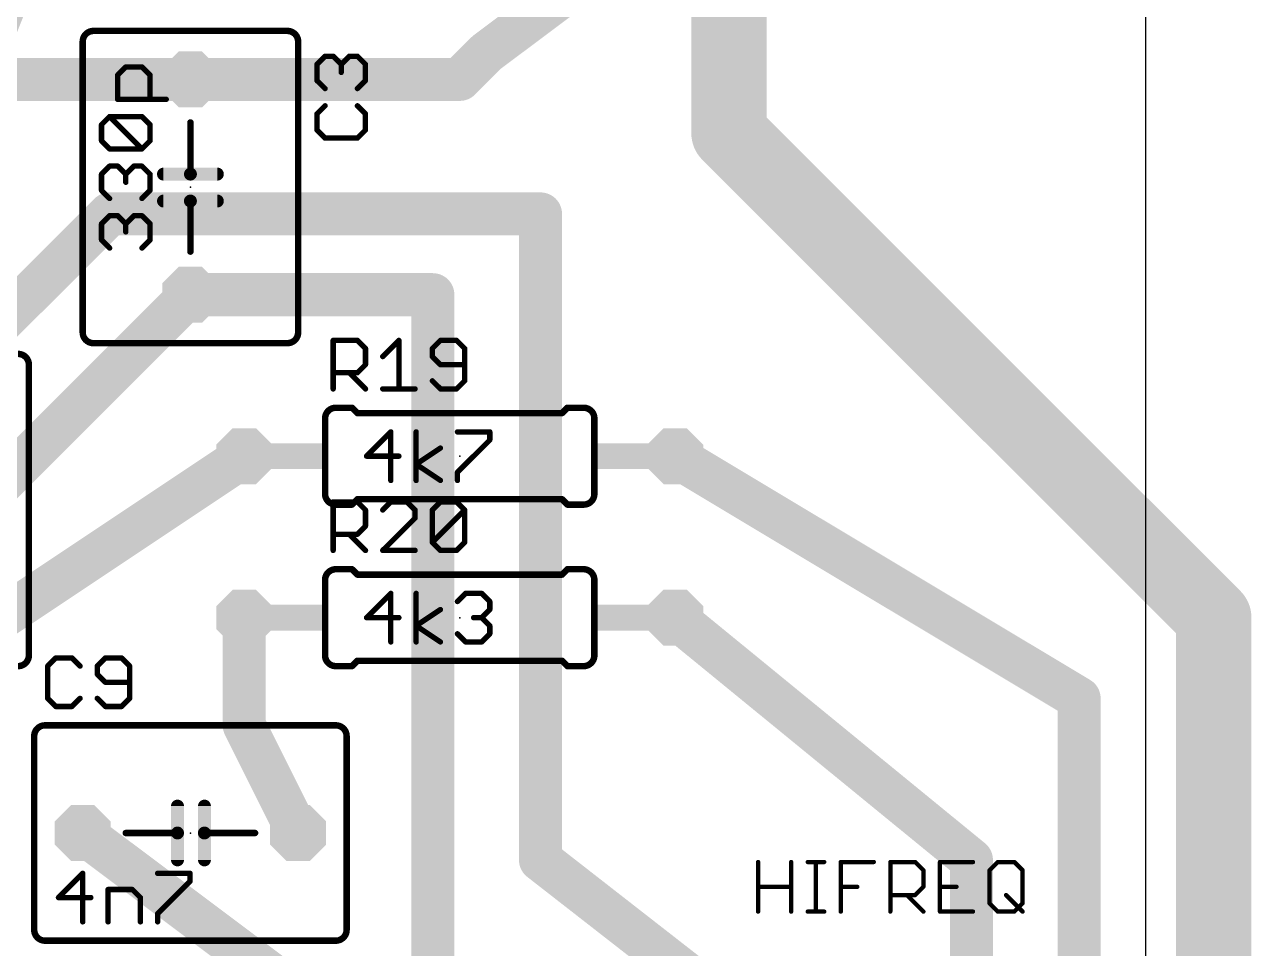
# Model space of a CAD drawing. Extents: x 0 to 4.04, y -0.39 to 3.15.
# Drawn here: x 2.896 to 4.035, y 0.393 to 1.251 of the extents above; entities that cross this region are included whole.
import ezdxf

# ---------------------------------------------------------------- set-up
doc = ezdxf.new("R2010")
doc.units = 0
for name, color, linetype in [('16', 175, 'CONTINUOUS'), ('17', 82, 'CONTINUOUS'), ('20', 7, 'CONTINUOUS'), ('21', 253, 'CONTINUOUS'), ('23', 7, 'CONTINUOUS'), ('25', 253, 'CONTINUOUS'), ('27', 253, 'CONTINUOUS'), ('46', 140, 'CONTINUOUS'), ('51', 253, 'CONTINUOUS')]:
    doc.layers.add(name, color=color, linetype=linetype)

# ---------------------------------------------------------------- blocks, each defined once
blk = doc.blocks.new('OCTAGONP')
at = {"const_width": 0.5}
blk.add_lwpolyline([(-0.25, -0.103553), (-0.25, 0.103553), (-0.103553, 0.25), (0.103553, 0.25), (0.25, 0.103553), (0.25, -0.103553), (0.103553, -0.25), (-0.103553, -0.25), (-0.25, -0.103553), (-0.25, 0.103553)], dxfattribs=at)
blk = doc.blocks.new('RECT')
blk.add_solid([(-0.5, -0.5), (0.5, -0.5), (-0.5, 0.5), (0.5, 0.5)])

msp = doc.modelspace()

# ---------------------------------------------------------------- linework, layer by layer
at = {"layer": '16', "const_width": 0.04}
for points in [[(2.85, 1.2), (2.9, 1.325)], [(3.325, 1.225), (3.425, 1.3)], [(3.3, 1.2), (3.325, 1.225)], [(3.05, 1.2), (2.85, 1.2)], [(3.05, 1.2), (3.3, 1.2)], [(2.975, 1.075), (2.8, 0.9)], [(3.375, 1.075), (2.975, 1.075)], [(3.375, 0.475), (3.375, 1.075)], [(2.875, 0.825), (3.05, 1)], [(3.275, 1), (3.05, 1)], [(3.275, 0.225), (3.275, 1)], [(2.875, 0.7), (3.1, 0.85)], [(3.875, 0.625), (3.5, 0.85)], [(3.1, 0.7), (3.1, 0.6)], [(3.775, 0.475), (3.5, 0.7)], [(3.875, 0.225), (3.875, 0.625)], [(3.1, 0.6), (3.15, 0.5)], [(3.15, 0.35), (2.95, 0.5)], [(3.60215, 0.29785), (3.375, 0.475)], [(3.775, 0.3), (3.775, 0.475)]]:
    msp.add_lwpolyline(points, dxfattribs=at)
at = {"layer": '16', "const_width": 0.02}
for points in [[(3.319, 1.233, 1), (3.331, 1.217)], [(3.332071, 1.217929, 1), (3.317929, 1.232071)], [(3.05, 1.21, 1), (3.05, 1.19)], [(3.05, 1.19, 1), (3.05, 1.21)], [(3.3, 1.19, 1), (3.3, 1.21)], [(3.292929, 1.207071, 1), (3.307071, 1.192929)], [(2.975, 1.085, 1), (2.975, 1.065)], [(2.982071, 1.067929, 1), (2.967929, 1.082071)], [(3.385, 1.075, 1), (3.365, 1.075)], [(3.375, 1.065, 1), (3.375, 1.085)], [(3.05, 1.01, 1), (3.05, 0.99)], [(3.057071, 0.992929, 1), (3.042929, 1.007071)], [(3.285, 1, 1), (3.265, 1)], [(3.275, 0.99, 1), (3.275, 1.01)], [(3.105547, 0.841679, 1), (3.094453, 0.858321)], [(3.505145, 0.858575, 1), (3.494855, 0.841425)], [(3.11, 0.7, 1), (3.09, 0.7)], [(3.506332, 0.70774, 1), (3.493668, 0.69226)], [(3.885, 0.625, 1), (3.865, 0.625)], [(3.869855, 0.616425, 1), (3.880145, 0.633575)], [(3.108944, 0.604472, 1), (3.091056, 0.595528)], [(3.09, 0.6, 1), (3.11, 0.6)], [(2.956, 0.508, 1), (2.944, 0.492)], [(3.141056, 0.495528, 1), (3.158944, 0.504472)], [(3.38115, 0.482885, 1), (3.36885, 0.467115)], [(3.785, 0.475, 1), (3.765, 0.475)], [(3.768668, 0.46726, 1), (3.781332, 0.48274)], [(3.365, 0.475, 1), (3.385, 0.475)]]:
    msp.add_lwpolyline(points, format="xyb", dxfattribs=at)
at = {"layer": '20'}
msp.add_line((3.937008, 0), (3.937008, 3.149606), dxfattribs=at)
at = {"layer": '21'}
for points, const_width in [([(2.96, 1.245, 0.414214), (2.95, 1.235)], 0.006), ([(2.96, 1.2465, 1), (2.96, 1.2435)], 0.003), ([(2.96, 1.2435, 1), (2.96, 1.2465)], 0.003), ([(3.15, 1.235, 0.414214), (3.14, 1.245)], 0.006), ([(3.14, 1.2465, 1), (3.14, 1.2435)], 0.003), ([(3.14, 1.2435, 1), (3.14, 1.2465)], 0.003), ([(2.9515, 1.235, 1), (2.9485, 1.235)], 0.003), ([(2.9485, 1.235, 1), (2.9515, 1.235)], 0.003), ([(3.1515, 1.235, 1), (3.1485, 1.235)], 0.003), ([(3.1485, 1.235, 1), (3.1515, 1.235)], 0.003), ([(3.0515, 1.16, 1), (3.0485, 1.16)], 0.003), ([(3.025, 1.115, 1), (3.025, 1.109)], 0.006), ([(3.05, 1.115, 1), (3.05, 1.109)], 0.006), ([(3.05, 1.109, 1), (3.05, 1.115)], 0.006), ([(3.075, 1.109, 1), (3.075, 1.115)], 0.006), ([(3.0485, 1.112, 1), (3.0515, 1.112)], 0.003), ([(3.025, 1.09, 1), (3.025, 1.084)], 0.006), ([(3.05, 1.09, 1), (3.05, 1.084)], 0.006), ([(3.05, 1.084, 1), (3.05, 1.09)], 0.006), ([(3.0515, 1.087, 1), (3.0485, 1.087)], 0.003), ([(3.075, 1.084, 1), (3.075, 1.09)], 0.006), ([(3.0485, 1.04, 1), (3.0515, 1.04)], 0.003), ([(2.95, 0.965, 0.414214), (2.96, 0.955)], 0.006), ([(2.9515, 0.965, 1), (2.9485, 0.965)], 0.003), ([(2.9485, 0.965, 1), (2.9515, 0.965)], 0.003), ([(2.96, 0.9565, 1), (2.96, 0.9535)], 0.003), ([(2.96, 0.9535, 1), (2.96, 0.9565)], 0.003), ([(3.14, 0.955, 0.414214), (3.15, 0.965)], 0.006), ([(3.14, 0.9565, 1), (3.14, 0.9535)], 0.003), ([(3.14, 0.9535, 1), (3.14, 0.9565)], 0.003), ([(3.1515, 0.965, 1), (3.1485, 0.965)], 0.003), ([(3.1485, 0.965, 1), (3.1515, 0.965)], 0.003), ([(2.9, 0.935, 0.414214), (2.89, 0.945)], 0.006), ([(2.9015, 0.935, 1), (2.8985, 0.935)], 0.003), ([(2.8985, 0.935, 1), (2.9015, 0.935)], 0.003), ([(3.185, 0.895, 0.414214), (3.175, 0.885)], 0.006), ([(3.185, 0.8965, 1), (3.185, 0.8935)], 0.003), ([(3.185, 0.8935, 1), (3.185, 0.8965)], 0.003), ([(3.201061, 0.896061, 1), (3.198939, 0.893939)], 0.003), ([(3.2, 0.8935, 1), (3.2, 0.8965)], 0.003), ([(3.205, 0.8915, 1), (3.205, 0.8885)], 0.003), ([(3.203939, 0.888939, 1), (3.206061, 0.891061)], 0.003), ([(3.393939, 0.891061, 1), (3.396061, 0.888939)], 0.003), ([(3.395, 0.8885, 1), (3.395, 0.8915)], 0.003), ([(3.4, 0.8965, 1), (3.4, 0.8935)], 0.003), ([(3.401061, 0.893939, 1), (3.398939, 0.896061)], 0.003), ([(3.425, 0.885, 0.414214), (3.415, 0.895)], 0.006), ([(3.415, 0.8965, 1), (3.415, 0.8935)], 0.003), ([(3.415, 0.8935, 1), (3.415, 0.8965)], 0.003), ([(3.1765, 0.885, 1), (3.1735, 0.885)], 0.003), ([(3.1735, 0.885, 1), (3.1765, 0.885)], 0.003), ([(3.4265, 0.885, 1), (3.4235, 0.885)], 0.003), ([(3.4235, 0.885, 1), (3.4265, 0.885)], 0.003), ([(3.175, 0.815, 0.414214), (3.185, 0.805)], 0.006), ([(3.1765, 0.815, 1), (3.1735, 0.815)], 0.003), ([(3.1735, 0.815, 1), (3.1765, 0.815)], 0.003), ([(3.205, 0.8115, 1), (3.205, 0.8085)], 0.003), ([(3.206061, 0.808939, 1), (3.203939, 0.811061)], 0.003), ([(3.396061, 0.811061, 1), (3.393939, 0.808939)], 0.003), ([(3.395, 0.8085, 1), (3.395, 0.8115)], 0.003), ([(3.415, 0.805, 0.414214), (3.425, 0.815)], 0.006), ([(3.4265, 0.815, 1), (3.4235, 0.815)], 0.003), ([(3.4235, 0.815, 1), (3.4265, 0.815)], 0.003), ([(3.185, 0.8065, 1), (3.185, 0.8035)], 0.003), ([(3.185, 0.8035, 1), (3.185, 0.8065)], 0.003), ([(3.198939, 0.806061, 1), (3.201061, 0.803939)], 0.003), ([(3.2, 0.8035, 1), (3.2, 0.8065)], 0.003), ([(3.4, 0.8065, 1), (3.4, 0.8035)], 0.003), ([(3.398939, 0.803939, 1), (3.401061, 0.806061)], 0.003), ([(3.415, 0.8065, 1), (3.415, 0.8035)], 0.003), ([(3.415, 0.8035, 1), (3.415, 0.8065)], 0.003), ([(3.185, 0.745, 0.414214), (3.175, 0.735)], 0.006), ([(3.185, 0.7465, 1), (3.185, 0.7435)], 0.003), ([(3.185, 0.7435, 1), (3.185, 0.7465)], 0.003), ([(3.201061, 0.746061, 1), (3.198939, 0.743939)], 0.003), ([(3.2, 0.7435, 1), (3.2, 0.7465)], 0.003), ([(3.205, 0.7415, 1), (3.205, 0.7385)], 0.003), ([(3.203939, 0.738939, 1), (3.206061, 0.741061)], 0.003), ([(3.393939, 0.741061, 1), (3.396061, 0.738939)], 0.003), ([(3.395, 0.7385, 1), (3.395, 0.7415)], 0.003), ([(3.4, 0.7465, 1), (3.4, 0.7435)], 0.003), ([(3.401061, 0.743939, 1), (3.398939, 0.746061)], 0.003), ([(3.425, 0.735, 0.414214), (3.415, 0.745)], 0.006), ([(3.415, 0.7465, 1), (3.415, 0.7435)], 0.003), ([(3.415, 0.7435, 1), (3.415, 0.7465)], 0.003), ([(3.1765, 0.735, 1), (3.1735, 0.735)], 0.003), ([(3.1735, 0.735, 1), (3.1765, 0.735)], 0.003), ([(3.4265, 0.735, 1), (3.4235, 0.735)], 0.003), ([(3.4235, 0.735, 1), (3.4265, 0.735)], 0.003), ([(2.89, 0.655, 0.414214), (2.9, 0.665)], 0.006), ([(2.9015, 0.665, 1), (2.8985, 0.665)], 0.003), ([(2.8985, 0.665, 1), (2.9015, 0.665)], 0.003), ([(3.175, 0.665, 0.414214), (3.185, 0.655)], 0.006), ([(3.1765, 0.665, 1), (3.1735, 0.665)], 0.003), ([(3.1735, 0.665, 1), (3.1765, 0.665)], 0.003), ([(3.205, 0.6615, 1), (3.205, 0.6585)], 0.003), ([(3.206061, 0.658939, 1), (3.203939, 0.661061)], 0.003), ([(3.396061, 0.661061, 1), (3.393939, 0.658939)], 0.003), ([(3.395, 0.6585, 1), (3.395, 0.6615)], 0.003), ([(3.415, 0.655, 0.414214), (3.425, 0.665)], 0.006), ([(3.4265, 0.665, 1), (3.4235, 0.665)], 0.003), ([(3.4235, 0.665, 1), (3.4265, 0.665)], 0.003), ([(3.185, 0.6565, 1), (3.185, 0.6535)], 0.003), ([(3.185, 0.6535, 1), (3.185, 0.6565)], 0.003), ([(3.198939, 0.656061, 1), (3.201061, 0.653939)], 0.003), ([(3.2, 0.6535, 1), (3.2, 0.6565)], 0.003), ([(3.4, 0.6565, 1), (3.4, 0.6535)], 0.003), ([(3.398939, 0.653939, 1), (3.401061, 0.656061)], 0.003), ([(3.415, 0.6565, 1), (3.415, 0.6535)], 0.003), ([(3.415, 0.6535, 1), (3.415, 0.6565)], 0.003), ([(2.915, 0.6, 0.414214), (2.905, 0.59)], 0.006), ([(2.9065, 0.59, 1), (2.9035, 0.59)], 0.003), ([(2.915, 0.6015, 1), (2.915, 0.5985)], 0.003), ([(2.915, 0.5985, 1), (2.915, 0.6015)], 0.003), ([(3.195, 0.59, 0.414214), (3.185, 0.6)], 0.006), ([(3.185, 0.6015, 1), (3.185, 0.5985)], 0.003), ([(3.185, 0.5985, 1), (3.185, 0.6015)], 0.003), ([(3.1965, 0.59, 1), (3.1935, 0.59)], 0.003), ([(2.9035, 0.59, 1), (2.9065, 0.59)], 0.003), ([(3.1935, 0.59, 1), (3.1965, 0.59)], 0.003), ([(3.041, 0.525, 1), (3.035, 0.525)], 0.006), ([(3.066, 0.525, 1), (3.06, 0.525)], 0.006), ([(2.99, 0.5015, 1), (2.99, 0.4985)], 0.003), ([(3.041, 0.5, 1), (3.035, 0.5)], 0.006), ([(3.035, 0.5, 1), (3.041, 0.5)], 0.006), ([(3.038, 0.4985, 1), (3.038, 0.5015)], 0.003), ([(3.066, 0.5, 1), (3.06, 0.5)], 0.006), ([(3.06, 0.5, 1), (3.066, 0.5)], 0.006), ([(3.063, 0.5015, 1), (3.063, 0.4985)], 0.003), ([(3.11, 0.4985, 1), (3.11, 0.5015)], 0.003), ([(3.035, 0.475, 1), (3.041, 0.475)], 0.006), ([(3.06, 0.475, 1), (3.066, 0.475)], 0.006), ([(2.905, 0.41, 0.414214), (2.915, 0.4)], 0.006), ([(2.9065, 0.41, 1), (2.9035, 0.41)], 0.003), ([(2.9035, 0.41, 1), (2.9065, 0.41)], 0.003), ([(3.185, 0.4, 0.414214), (3.195, 0.41)], 0.006), ([(3.1965, 0.41, 1), (3.1935, 0.41)], 0.003), ([(3.1935, 0.41, 1), (3.1965, 0.41)], 0.003), ([(2.915, 0.4015, 1), (2.915, 0.3985)], 0.003), ([(2.915, 0.3985, 1), (2.915, 0.4015)], 0.003), ([(3.185, 0.4015, 1), (3.185, 0.3985)], 0.003), ([(3.185, 0.3985, 1), (3.185, 0.4015)], 0.003)]:
    msp.add_lwpolyline(points, format="xyb", dxfattribs=dict(at, const_width=const_width))
for points, const_width in [([(3.14, 1.245), (2.96, 1.245)], 0.006), ([(2.95, 1.235), (2.95, 0.965)], 0.006), ([(3.15, 0.965), (3.15, 1.235)], 0.006), ([(3.05, 1.112), (3.05, 1.16)], 0.006), ([(3.05, 1.112), (3.025, 1.112)], 0.012), ([(3.075, 1.112), (3.05, 1.112)], 0.012), ([(3.05, 1.087), (3.025, 1.087)], 0.012), ([(3.075, 1.087), (3.05, 1.087)], 0.012), ([(3.05, 1.087), (3.05, 1.04)], 0.006), ([(2.96, 0.955), (3.14, 0.955)], 0.006), ([(2.9, 0.665), (2.9, 0.935)], 0.006), ([(3.185, 0.895), (3.2, 0.895)], 0.006), ([(3.205, 0.89), (3.2, 0.895)], 0.006), ([(3.395, 0.89), (3.205, 0.89)], 0.006), ([(3.395, 0.89), (3.4, 0.895)], 0.006), ([(3.415, 0.895), (3.4, 0.895)], 0.006), ([(3.175, 0.815), (3.175, 0.885)], 0.006), ([(3.425, 0.815), (3.425, 0.885)], 0.006), ([(3.205, 0.81), (3.2, 0.805)], 0.006), ([(3.395, 0.81), (3.205, 0.81)], 0.006), ([(3.395, 0.81), (3.4, 0.805)], 0.006), ([(3.185, 0.805), (3.2, 0.805)], 0.006), ([(3.415, 0.805), (3.4, 0.805)], 0.006), ([(3.185, 0.745), (3.2, 0.745)], 0.006), ([(3.205, 0.74), (3.2, 0.745)], 0.006), ([(3.395, 0.74), (3.205, 0.74)], 0.006), ([(3.395, 0.74), (3.4, 0.745)], 0.006), ([(3.415, 0.745), (3.4, 0.745)], 0.006), ([(3.175, 0.665), (3.175, 0.735)], 0.006), ([(3.425, 0.665), (3.425, 0.735)], 0.006), ([(3.205, 0.66), (3.2, 0.655)], 0.006), ([(3.395, 0.66), (3.205, 0.66)], 0.006), ([(3.395, 0.66), (3.4, 0.655)], 0.006), ([(3.185, 0.655), (3.2, 0.655)], 0.006), ([(3.415, 0.655), (3.4, 0.655)], 0.006), ([(2.905, 0.59), (2.905, 0.41)], 0.006), ([(3.185, 0.6), (2.915, 0.6)], 0.006), ([(3.195, 0.41), (3.195, 0.59)], 0.006), ([(3.038, 0.525), (3.038, 0.5)], 0.012), ([(3.063, 0.525), (3.063, 0.5)], 0.012), ([(3.038, 0.5), (2.99, 0.5)], 0.006), ([(3.038, 0.5), (3.038, 0.475)], 0.012), ([(3.063, 0.5), (3.063, 0.475)], 0.012), ([(3.063, 0.5), (3.11, 0.5)], 0.006), ([(2.915, 0.4), (3.185, 0.4)], 0.006)]:
    msp.add_lwpolyline(points, dxfattribs=dict(at, const_width=const_width))
at = {"layer": '23'}
for p in [(3.05, 1.1), (3.3, 0.85), (3.3, 0.7), (3.05, 0.5)]:
    msp.add_point(p, dxfattribs=at)
at = {"layer": '25'}
for points, const_width in [([(3.167462, 1.21398), (3.174968, 1.221486)], 0.005), ([(3.174968, 1.221486), (3.182474, 1.221486)], 0.005), ([(3.182474, 1.221486), (3.189981, 1.21398)], 0.005), ([(3.189981, 1.21398), (3.197487, 1.221486)], 0.005), ([(3.197487, 1.221486), (3.204994, 1.221486)], 0.005), ([(3.204994, 1.221486), (3.2125, 1.21398)], 0.005), ([(3.167462, 1.198967), (3.167462, 1.21398)], 0.005), ([(3.189981, 1.21398), (3.189981, 1.206473)], 0.005), ([(3.2125, 1.21398), (3.2125, 1.198967)], 0.005), ([(3.174968, 1.191461), (3.167462, 1.198967)], 0.005), ([(3.2125, 1.198967), (3.204994, 1.191461)], 0.005), ([(3.174968, 1.175447), (3.167462, 1.167941)], 0.005), ([(3.2125, 1.167941), (3.204994, 1.175447)], 0.005), ([(3.167462, 1.167941), (3.167462, 1.152928)], 0.005), ([(3.2125, 1.152928), (3.2125, 1.167941)], 0.005), ([(3.167462, 1.152928), (3.174968, 1.145421)], 0.005), ([(3.204994, 1.145421), (3.2125, 1.152928)], 0.005), ([(3.174968, 1.145421), (3.204994, 1.145421)], 0.005), ([(3.1825, 0.9125), (3.1825, 0.957538)], 0.005), ([(3.1825, 0.957538), (3.205019, 0.957538)], 0.005), ([(3.205019, 0.957538), (3.212526, 0.950032)], 0.005), ([(3.228539, 0.942526), (3.243552, 0.957538)], 0.005), ([(3.243552, 0.957538), (3.243552, 0.9125)], 0.005), ([(3.282085, 0.957538), (3.274578, 0.950032)], 0.005), ([(3.297098, 0.957538), (3.282085, 0.957538)], 0.005), ([(3.304604, 0.950032), (3.297098, 0.957538)], 0.005), ([(3.212526, 0.950032), (3.212526, 0.935019)], 0.005), ([(3.274578, 0.950032), (3.274578, 0.942526)], 0.005), ([(3.304604, 0.920006), (3.304604, 0.950032)], 0.005), ([(3.212526, 0.935019), (3.205019, 0.927513)], 0.005), ([(3.274578, 0.942526), (3.282085, 0.935019)], 0.005), ([(3.282085, 0.935019), (3.304604, 0.935019)], 0.005), ([(3.205019, 0.927513), (3.1825, 0.927513)], 0.005), ([(3.197513, 0.927513), (3.212526, 0.9125)], 0.005), ([(3.228539, 0.9125), (3.258565, 0.9125)], 0.005), ([(3.274578, 0.920006), (3.282085, 0.9125)], 0.005), ([(3.282085, 0.9125), (3.297098, 0.9125)], 0.005), ([(3.297098, 0.9125), (3.304604, 0.920006)], 0.005), ([(3.1825, 0.7625), (3.1825, 0.807538)], 0.005), ([(3.1825, 0.807538), (3.205019, 0.807538)], 0.005), ([(3.205019, 0.807538), (3.212526, 0.800032)], 0.005), ([(3.236046, 0.807538), (3.228539, 0.800032)], 0.005), ([(3.251058, 0.807538), (3.236046, 0.807538)], 0.005), ([(3.258565, 0.800032), (3.251058, 0.807538)], 0.005), ([(3.274578, 0.800032), (3.282085, 0.807538)], 0.005), ([(3.282085, 0.807538), (3.297098, 0.807538)], 0.005), ([(3.297098, 0.807538), (3.304604, 0.800032)], 0.005), ([(3.212526, 0.800032), (3.212526, 0.785019)], 0.005), ([(3.258565, 0.792526), (3.258565, 0.800032)], 0.005), ([(3.274578, 0.770006), (3.274578, 0.800032)], 0.005), ([(3.274578, 0.770006), (3.304604, 0.800032)], 0.005), ([(3.304604, 0.800032), (3.304604, 0.770006)], 0.005), ([(3.212526, 0.785019), (3.205019, 0.777513)], 0.005), ([(3.228539, 0.7625), (3.258565, 0.792526)], 0.005), ([(3.205019, 0.777513), (3.1825, 0.777513)], 0.005), ([(3.197513, 0.777513), (3.212526, 0.7625)], 0.005), ([(3.258565, 0.7625), (3.228539, 0.7625)], 0.005), ([(3.282085, 0.7625), (3.274578, 0.770006)], 0.005), ([(3.297098, 0.7625), (3.282085, 0.7625)], 0.005), ([(3.304604, 0.770006), (3.297098, 0.7625)], 0.005), ([(2.925006, 0.662538), (2.9175, 0.655032)], 0.005), ([(2.940019, 0.662538), (2.925006, 0.662538)], 0.005), ([(2.947526, 0.655032), (2.940019, 0.662538)], 0.005), ([(2.971046, 0.662538), (2.963539, 0.655032)], 0.005), ([(2.986058, 0.662538), (2.971046, 0.662538)], 0.005), ([(2.993565, 0.655032), (2.986058, 0.662538)], 0.005), ([(2.9175, 0.655032), (2.9175, 0.625006)], 0.005), ([(2.963539, 0.655032), (2.963539, 0.647526)], 0.005), ([(2.963539, 0.647526), (2.971046, 0.640019)], 0.005), ([(2.993565, 0.625006), (2.993565, 0.655032)], 0.005), ([(2.971046, 0.640019), (2.993565, 0.640019)], 0.005), ([(2.9175, 0.625006), (2.925006, 0.6175)], 0.005), ([(2.940019, 0.6175), (2.947526, 0.625006)], 0.005), ([(2.963539, 0.625006), (2.971046, 0.6175)], 0.005), ([(2.986058, 0.6175), (2.993565, 0.625006)], 0.005), ([(2.925006, 0.6175), (2.940019, 0.6175)], 0.005), ([(2.971046, 0.6175), (2.986058, 0.6175)], 0.005), ([(3.577, 0.427), (3.577, 0.473039)], 0.004), ([(3.607693, 0.473039), (3.607693, 0.427)], 0.004), ([(3.623039, 0.473039), (3.638386, 0.473039)], 0.004), ([(3.630712, 0.427), (3.630712, 0.473039)], 0.004), ([(3.653732, 0.427), (3.653732, 0.473039)], 0.004), ([(3.653732, 0.473039), (3.684425, 0.473039)], 0.004), ([(3.699771, 0.427), (3.699771, 0.473039)], 0.004), ([(3.699771, 0.473039), (3.722791, 0.473039)], 0.004), ([(3.722791, 0.473039), (3.730464, 0.465366)], 0.004), ([(3.730464, 0.465366), (3.730464, 0.45002)], 0.004), ([(3.776503, 0.473039), (3.745811, 0.473039)], 0.004), ([(3.745811, 0.473039), (3.745811, 0.427)], 0.004), ([(3.79185, 0.465366), (3.799523, 0.473039)], 0.004), ([(3.79185, 0.434673), (3.79185, 0.465366)], 0.004), ([(3.799523, 0.473039), (3.814869, 0.473039)], 0.004), ([(3.814869, 0.473039), (3.822543, 0.465366)], 0.004), ([(3.822543, 0.465366), (3.822543, 0.434673)], 0.004), ([(3.577, 0.45002), (3.607693, 0.45002)], 0.004), ([(3.653732, 0.45002), (3.669078, 0.45002)], 0.004), ([(3.722791, 0.442346), (3.699771, 0.442346)], 0.004), ([(3.715118, 0.442346), (3.730464, 0.427)], 0.004), ([(3.730464, 0.45002), (3.722791, 0.442346)], 0.004), ([(3.745811, 0.45002), (3.761157, 0.45002)], 0.004), ([(3.807196, 0.442346), (3.822543, 0.427)], 0.004), ([(3.799523, 0.427), (3.79185, 0.434673)], 0.004), ([(3.822543, 0.434673), (3.814869, 0.427)], 0.004), ([(3.623039, 0.427), (3.638386, 0.427)], 0.004), ([(3.745811, 0.427), (3.776503, 0.427)], 0.004), ([(3.814869, 0.427), (3.799523, 0.427)], 0.004)]:
    msp.add_lwpolyline(points, dxfattribs=dict(at, const_width=const_width))
for points, const_width in [([(3.174968, 1.222736, 1), (3.174968, 1.220236)], 0.0025), ([(3.175852, 1.220602, 1), (3.174084, 1.22237)], 0.0025), ([(3.183358, 1.22237, 1), (3.181591, 1.220602)], 0.0025), ([(3.182474, 1.220236, 1), (3.182474, 1.222736)], 0.0025), ([(3.197487, 1.222736, 1), (3.197487, 1.220236)], 0.0025), ([(3.198371, 1.220602, 1), (3.196603, 1.22237)], 0.0025), ([(3.205877, 1.22237, 1), (3.20411, 1.220602)], 0.0025), ([(3.204994, 1.220236, 1), (3.204994, 1.222736)], 0.0025), ([(3.168712, 1.21398, 1), (3.166212, 1.21398)], 0.0025), ([(3.166578, 1.214864, 1), (3.168345, 1.213096)], 0.0025), ([(3.191231, 1.21398, 1), (3.188731, 1.21398)], 0.0025), ([(3.189097, 1.214864, 1), (3.190865, 1.213096)], 0.0025), ([(3.188731, 1.206473, 1), (3.191231, 1.206473)], 0.0025), ([(3.189097, 1.213096, 1), (3.190865, 1.214864)], 0.0025), ([(3.21375, 1.21398, 1), (3.21125, 1.21398)], 0.0025), ([(3.211616, 1.213096, 1), (3.213384, 1.214864)], 0.0025), ([(3.168345, 1.199851, 1), (3.166578, 1.198083)], 0.0025), ([(3.166212, 1.198967, 1), (3.168712, 1.198967)], 0.0025), ([(3.21125, 1.198967, 1), (3.21375, 1.198967)], 0.0025), ([(3.213384, 1.198083, 1), (3.211616, 1.199851)], 0.0025), ([(3.174084, 1.190577, 1), (3.175852, 1.192345)], 0.0025), ([(3.20411, 1.192345, 1), (3.205877, 1.190577)], 0.0025), ([(3.175852, 1.174563, 1), (3.174084, 1.176331)], 0.0025), ([(3.205877, 1.176331, 1), (3.20411, 1.174563)], 0.0025), ([(3.168712, 1.167941, 1), (3.166212, 1.167941)], 0.0025), ([(3.166578, 1.168824, 1), (3.168345, 1.167057)], 0.0025), ([(3.21375, 1.167941, 1), (3.21125, 1.167941)], 0.0025), ([(3.211616, 1.167057, 1), (3.213384, 1.168824)], 0.0025), ([(3.168345, 1.153812, 1), (3.166578, 1.152044)], 0.0025), ([(3.166212, 1.152928, 1), (3.168712, 1.152928)], 0.0025), ([(3.21125, 1.152928, 1), (3.21375, 1.152928)], 0.0025), ([(3.213384, 1.152044, 1), (3.211616, 1.153812)], 0.0025), ([(3.174968, 1.146671, 1), (3.174968, 1.144171)], 0.0025), ([(3.174084, 1.144537, 1), (3.175852, 1.146305)], 0.0025), ([(3.20411, 1.146305, 1), (3.205877, 1.144537)], 0.0025), ([(3.204994, 1.144171, 1), (3.204994, 1.146671)], 0.0025), ([(3.18375, 0.957538, 1), (3.18125, 0.957538)], 0.0025), ([(3.1825, 0.958788, 1), (3.1825, 0.956288)], 0.0025), ([(3.205903, 0.958422, 1), (3.204135, 0.956655)], 0.0025), ([(3.205019, 0.956288, 1), (3.205019, 0.958788)], 0.0025), ([(3.244802, 0.957538, 1), (3.242302, 0.957538)], 0.0025), ([(3.244436, 0.956655, 1), (3.242668, 0.958422)], 0.0025), ([(3.282085, 0.958788, 1), (3.282085, 0.956288)], 0.0025), ([(3.282969, 0.956655, 1), (3.281201, 0.958422)], 0.0025), ([(3.297982, 0.958422, 1), (3.296214, 0.956655)], 0.0025), ([(3.297098, 0.956288, 1), (3.297098, 0.958788)], 0.0025), ([(3.213776, 0.950032, 1), (3.211276, 0.950032)], 0.0025), ([(3.211642, 0.949148, 1), (3.213409, 0.950916)], 0.0025), ([(3.275828, 0.950032, 1), (3.273328, 0.950032)], 0.0025), ([(3.273695, 0.950916, 1), (3.275462, 0.949148)], 0.0025), ([(3.305854, 0.950032, 1), (3.303354, 0.950032)], 0.0025), ([(3.30372, 0.949148, 1), (3.305488, 0.950916)], 0.0025), ([(3.211276, 0.935019, 1), (3.213776, 0.935019)], 0.0025), ([(3.213409, 0.934135, 1), (3.211642, 0.935903)], 0.0025), ([(3.227655, 0.943409, 1), (3.229423, 0.941642)], 0.0025), ([(3.273328, 0.942526, 1), (3.275828, 0.942526)], 0.0025), ([(3.275462, 0.943409, 1), (3.273695, 0.941642)], 0.0025), ([(3.282085, 0.936269, 1), (3.282085, 0.933769)], 0.0025), ([(3.281201, 0.934135, 1), (3.282969, 0.935903)], 0.0025), ([(3.304604, 0.933769, 1), (3.304604, 0.936269)], 0.0025), ([(3.1825, 0.928763, 1), (3.1825, 0.926263)], 0.0025), ([(3.198397, 0.928397, 1), (3.196629, 0.926629)], 0.0025), ([(3.204135, 0.928397, 1), (3.205903, 0.926629)], 0.0025), ([(3.205019, 0.926263, 1), (3.205019, 0.928763)], 0.0025), ([(3.18125, 0.9125, 1), (3.18375, 0.9125)], 0.0025), ([(3.211642, 0.911616, 1), (3.213409, 0.913384)], 0.0025), ([(3.228539, 0.91375, 1), (3.228539, 0.91125)], 0.0025), ([(3.242302, 0.9125, 1), (3.244802, 0.9125)], 0.0025), ([(3.258565, 0.91125, 1), (3.258565, 0.91375)], 0.0025), ([(3.275462, 0.92089, 1), (3.273695, 0.919123)], 0.0025), ([(3.282085, 0.91375, 1), (3.282085, 0.91125)], 0.0025), ([(3.281201, 0.911616, 1), (3.282969, 0.913384)], 0.0025), ([(3.296214, 0.913384, 1), (3.297982, 0.911616)], 0.0025), ([(3.297098, 0.91125, 1), (3.297098, 0.91375)], 0.0025), ([(3.303354, 0.920006, 1), (3.305854, 0.920006)], 0.0025), ([(3.305488, 0.919123, 1), (3.30372, 0.92089)], 0.0025), ([(3.18375, 0.807538, 1), (3.18125, 0.807538)], 0.0025), ([(3.1825, 0.808788, 1), (3.1825, 0.806288)], 0.0025), ([(3.205903, 0.808422, 1), (3.204135, 0.806655)], 0.0025), ([(3.205019, 0.806288, 1), (3.205019, 0.808788)], 0.0025), ([(3.236046, 0.808788, 1), (3.236046, 0.806288)], 0.0025), ([(3.23693, 0.806655, 1), (3.235162, 0.808422)], 0.0025), ([(3.251942, 0.808422, 1), (3.250175, 0.806655)], 0.0025), ([(3.251058, 0.806288, 1), (3.251058, 0.808788)], 0.0025), ([(3.282085, 0.808788, 1), (3.282085, 0.806288)], 0.0025), ([(3.282969, 0.806655, 1), (3.281201, 0.808422)], 0.0025), ([(3.297982, 0.808422, 1), (3.296214, 0.806655)], 0.0025), ([(3.297098, 0.806288, 1), (3.297098, 0.808788)], 0.0025), ([(3.213776, 0.800032, 1), (3.211276, 0.800032)], 0.0025), ([(3.211642, 0.799148, 1), (3.213409, 0.800916)], 0.0025), ([(3.227655, 0.800916, 1), (3.229423, 0.799148)], 0.0025), ([(3.259815, 0.800032, 1), (3.257315, 0.800032)], 0.0025), ([(3.257681, 0.799148, 1), (3.259449, 0.800916)], 0.0025), ([(3.275828, 0.800032, 1), (3.273328, 0.800032)], 0.0025), ([(3.273695, 0.800916, 1), (3.275462, 0.799148)], 0.0025), ([(3.305854, 0.800032, 1), (3.303354, 0.800032)], 0.0025), ([(3.305488, 0.799148, 1), (3.30372, 0.800916)], 0.0025), ([(3.30372, 0.799148, 1), (3.305488, 0.800916)], 0.0025), ([(3.211276, 0.785019, 1), (3.213776, 0.785019)], 0.0025), ([(3.213409, 0.784135, 1), (3.211642, 0.785903)], 0.0025), ([(3.257315, 0.792526, 1), (3.259815, 0.792526)], 0.0025), ([(3.259449, 0.791642, 1), (3.257681, 0.793409)], 0.0025), ([(3.1825, 0.778763, 1), (3.1825, 0.776263)], 0.0025), ([(3.198397, 0.778397, 1), (3.196629, 0.776629)], 0.0025), ([(3.204135, 0.778397, 1), (3.205903, 0.776629)], 0.0025), ([(3.205019, 0.776263, 1), (3.205019, 0.778763)], 0.0025), ([(3.18125, 0.7625, 1), (3.18375, 0.7625)], 0.0025), ([(3.211642, 0.761616, 1), (3.213409, 0.763384)], 0.0025), ([(3.228539, 0.76375, 1), (3.228539, 0.76125)], 0.0025), ([(3.227655, 0.763384, 1), (3.229423, 0.761616)], 0.0025), ([(3.258565, 0.76125, 1), (3.258565, 0.76375)], 0.0025), ([(3.273328, 0.770006, 1), (3.275828, 0.770006)], 0.0025), ([(3.275462, 0.77089, 1), (3.273695, 0.769123)], 0.0025), ([(3.273695, 0.77089, 1), (3.275462, 0.769123)], 0.0025), ([(3.282085, 0.76375, 1), (3.282085, 0.76125)], 0.0025), ([(3.281201, 0.761616, 1), (3.282969, 0.763384)], 0.0025), ([(3.296214, 0.763384, 1), (3.297982, 0.761616)], 0.0025), ([(3.297098, 0.76125, 1), (3.297098, 0.76375)], 0.0025), ([(3.303354, 0.770006, 1), (3.305854, 0.770006)], 0.0025), ([(3.305488, 0.769123, 1), (3.30372, 0.77089)], 0.0025), ([(2.925006, 0.663788, 1), (2.925006, 0.661288)], 0.0025), ([(2.92589, 0.661655, 1), (2.924123, 0.663422)], 0.0025), ([(2.940903, 0.663422, 1), (2.939135, 0.661655)], 0.0025), ([(2.940019, 0.661288, 1), (2.940019, 0.663788)], 0.0025), ([(2.971046, 0.663788, 1), (2.971046, 0.661288)], 0.0025), ([(2.97193, 0.661655, 1), (2.970162, 0.663422)], 0.0025), ([(2.986942, 0.663422, 1), (2.985175, 0.661655)], 0.0025), ([(2.986058, 0.661288, 1), (2.986058, 0.663788)], 0.0025), ([(2.91875, 0.655032, 1), (2.91625, 0.655032)], 0.0025), ([(2.916616, 0.655916, 1), (2.918384, 0.654148)], 0.0025), ([(2.946642, 0.654148, 1), (2.948409, 0.655916)], 0.0025), ([(2.964789, 0.655032, 1), (2.962289, 0.655032)], 0.0025), ([(2.962655, 0.655916, 1), (2.964423, 0.654148)], 0.0025), ([(2.964423, 0.648409, 1), (2.962655, 0.646642)], 0.0025), ([(2.994815, 0.655032, 1), (2.992315, 0.655032)], 0.0025), ([(2.992681, 0.654148, 1), (2.994449, 0.655916)], 0.0025), ([(2.962289, 0.647526, 1), (2.964789, 0.647526)], 0.0025), ([(2.971046, 0.641269, 1), (2.971046, 0.638769)], 0.0025), ([(2.970162, 0.639135, 1), (2.97193, 0.640903)], 0.0025), ([(2.993565, 0.638769, 1), (2.993565, 0.641269)], 0.0025), ([(2.918384, 0.62589, 1), (2.916616, 0.624123)], 0.0025), ([(2.948409, 0.624123, 1), (2.946642, 0.62589)], 0.0025), ([(2.964423, 0.62589, 1), (2.962655, 0.624123)], 0.0025), ([(2.994449, 0.624123, 1), (2.992681, 0.62589)], 0.0025), ([(2.91625, 0.625006, 1), (2.91875, 0.625006)], 0.0025), ([(2.925006, 0.61875, 1), (2.925006, 0.61625)], 0.0025), ([(2.924123, 0.616616, 1), (2.92589, 0.618384)], 0.0025), ([(2.939135, 0.618384, 1), (2.940903, 0.616616)], 0.0025), ([(2.940019, 0.61625, 1), (2.940019, 0.61875)], 0.0025), ([(2.971046, 0.61875, 1), (2.971046, 0.61625)], 0.0025), ([(2.970162, 0.616616, 1), (2.97193, 0.618384)], 0.0025), ([(2.985175, 0.618384, 1), (2.986942, 0.616616)], 0.0025), ([(2.986058, 0.61625, 1), (2.986058, 0.61875)], 0.0025), ([(2.992315, 0.625006, 1), (2.994815, 0.625006)], 0.0025), ([(3.578, 0.473039, 1), (3.576, 0.473039)], 0.002), ([(3.608693, 0.473039, 1), (3.606693, 0.473039)], 0.002), ([(3.623039, 0.474039, 1), (3.623039, 0.472039)], 0.002), ([(3.631712, 0.473039, 1), (3.629712, 0.473039)], 0.002), ([(3.638386, 0.472039, 1), (3.638386, 0.474039)], 0.002), ([(3.654732, 0.473039, 1), (3.652732, 0.473039)], 0.002), ([(3.653732, 0.474039, 1), (3.653732, 0.472039)], 0.002), ([(3.684425, 0.472039, 1), (3.684425, 0.474039)], 0.002), ([(3.700771, 0.473039, 1), (3.698771, 0.473039)], 0.002), ([(3.699771, 0.474039, 1), (3.699771, 0.472039)], 0.002), ([(3.723498, 0.473746, 1), (3.722084, 0.472332)], 0.002), ([(3.722791, 0.472039, 1), (3.722791, 0.474039)], 0.002), ([(3.731464, 0.465366, 1), (3.729464, 0.465366)], 0.002), ([(3.729757, 0.464659, 1), (3.731171, 0.466073)], 0.002), ([(3.745811, 0.474039, 1), (3.745811, 0.472039)], 0.002), ([(3.746811, 0.473039, 1), (3.744811, 0.473039)], 0.002), ([(3.776503, 0.472039, 1), (3.776503, 0.474039)], 0.002), ([(3.79285, 0.465366, 1), (3.79085, 0.465366)], 0.002), ([(3.791143, 0.466073, 1), (3.792557, 0.464659)], 0.002), ([(3.799523, 0.474039, 1), (3.799523, 0.472039)], 0.002), ([(3.80023, 0.472332, 1), (3.798816, 0.473746)], 0.002), ([(3.815576, 0.473746, 1), (3.814162, 0.472332)], 0.002), ([(3.814869, 0.472039, 1), (3.814869, 0.474039)], 0.002), ([(3.823543, 0.465366, 1), (3.821543, 0.465366)], 0.002), ([(3.821835, 0.464659, 1), (3.82325, 0.466073)], 0.002), ([(3.577, 0.45102, 1), (3.577, 0.44902)], 0.002), ([(3.607693, 0.44902, 1), (3.607693, 0.45102)], 0.002), ([(3.653732, 0.45102, 1), (3.653732, 0.44902)], 0.002), ([(3.669078, 0.44902, 1), (3.669078, 0.45102)], 0.002), ([(3.699771, 0.443346, 1), (3.699771, 0.441346)], 0.002), ([(3.715825, 0.443053, 1), (3.714411, 0.441639)], 0.002), ([(3.722791, 0.441346, 1), (3.722791, 0.443346)], 0.002), ([(3.729464, 0.45002, 1), (3.731464, 0.45002)], 0.002), ([(3.731171, 0.449312, 1), (3.729757, 0.450727)], 0.002), ([(3.745811, 0.45102, 1), (3.745811, 0.44902)], 0.002), ([(3.761157, 0.44902, 1), (3.761157, 0.45102)], 0.002), ([(3.807903, 0.443053, 1), (3.806489, 0.441639)], 0.002), ([(3.722084, 0.443053, 1), (3.723498, 0.441639)], 0.002), ([(3.792557, 0.43538, 1), (3.791143, 0.433966)], 0.002), ([(3.79085, 0.434673, 1), (3.79285, 0.434673)], 0.002), ([(3.821543, 0.434673, 1), (3.823543, 0.434673)], 0.002), ([(3.82325, 0.433966, 1), (3.821835, 0.43538)], 0.002), ([(3.576, 0.427, 1), (3.578, 0.427)], 0.002), ([(3.606693, 0.427, 1), (3.608693, 0.427)], 0.002), ([(3.623039, 0.428, 1), (3.623039, 0.426)], 0.002), ([(3.629712, 0.427, 1), (3.631712, 0.427)], 0.002), ([(3.638386, 0.426, 1), (3.638386, 0.428)], 0.002), ([(3.652732, 0.427, 1), (3.654732, 0.427)], 0.002), ([(3.698771, 0.427, 1), (3.700771, 0.427)], 0.002), ([(3.729757, 0.426293, 1), (3.731171, 0.427707)], 0.002), ([(3.745811, 0.428, 1), (3.745811, 0.426)], 0.002), ([(3.744811, 0.427, 1), (3.746811, 0.427)], 0.002), ([(3.776503, 0.426, 1), (3.776503, 0.428)], 0.002), ([(3.799523, 0.428, 1), (3.799523, 0.426)], 0.002), ([(3.798816, 0.426293, 1), (3.80023, 0.427707)], 0.002), ([(3.814162, 0.427707, 1), (3.815576, 0.426293)], 0.002), ([(3.814869, 0.426, 1), (3.814869, 0.428)], 0.002), ([(3.821835, 0.426293, 1), (3.82325, 0.427707)], 0.002)]:
    msp.add_lwpolyline(points, format="xyb", dxfattribs=dict(at, const_width=const_width))
at = {"layer": '27', "const_width": 0.005}
for points in [[(2.982474, 1.20398), (2.989981, 1.211486)], [(2.989981, 1.211486), (3.004994, 1.211486)], [(3.004994, 1.211486), (3.0125, 1.20398)], [(2.982474, 1.18146), (2.982474, 1.20398)], [(3.0125, 1.20398), (3.0125, 1.18146)], [(3.027513, 1.18146), (2.982474, 1.18146)], [(2.967462, 1.15794), (2.974968, 1.165447)], [(2.974968, 1.165447), (3.004994, 1.165447)], [(3.004994, 1.135421), (2.974968, 1.165447)], [(3.004994, 1.165447), (3.0125, 1.15794)], [(2.967462, 1.142928), (2.967462, 1.15794)], [(3.0125, 1.15794), (3.0125, 1.142928)], [(2.974968, 1.135421), (2.967462, 1.142928)], [(3.0125, 1.142928), (3.004994, 1.135421)], [(3.004994, 1.135421), (2.974968, 1.135421)], [(2.967462, 1.111901), (2.974968, 1.119407)], [(2.974968, 1.119407), (2.982474, 1.119407)], [(2.982474, 1.119407), (2.989981, 1.111901)], [(2.989981, 1.111901), (2.997487, 1.119407)], [(2.997487, 1.119407), (3.004994, 1.119407)], [(3.004994, 1.119407), (3.0125, 1.111901)], [(2.967462, 1.096888), (2.967462, 1.111901)], [(2.989981, 1.111901), (2.989981, 1.104395)], [(3.0125, 1.111901), (3.0125, 1.096888)], [(2.974968, 1.089382), (2.967462, 1.096888)], [(3.0125, 1.096888), (3.004994, 1.089382)], [(2.967462, 1.065862), (2.974968, 1.073368)], [(2.974968, 1.073368), (2.982474, 1.073368)], [(2.982474, 1.073368), (2.989981, 1.065862)], [(2.989981, 1.065862), (2.997487, 1.073368)], [(2.997487, 1.073368), (3.004994, 1.073368)], [(3.004994, 1.073368), (3.0125, 1.065862)], [(2.967462, 1.050849), (2.967462, 1.065862)], [(2.989981, 1.065862), (2.989981, 1.058355)], [(3.0125, 1.065862), (3.0125, 1.050849)], [(2.974968, 1.043343), (2.967462, 1.050849)], [(3.0125, 1.050849), (3.004994, 1.043343)], [(3.236019, 0.872538), (3.2135, 0.850019)], [(3.236019, 0.8275), (3.236019, 0.872538)], [(3.259539, 0.8275), (3.259539, 0.872538)], [(3.297905, 0.872538), (3.327931, 0.872538)], [(3.327931, 0.865032), (3.297905, 0.835006)], [(3.327931, 0.872538), (3.327931, 0.865032)], [(3.259539, 0.842513), (3.282058, 0.857526)], [(3.2135, 0.850019), (3.243526, 0.850019)], [(3.282058, 0.8275), (3.259539, 0.842513)], [(3.297905, 0.835006), (3.297905, 0.8275)], [(3.236019, 0.722538), (3.2135, 0.700019)], [(3.236019, 0.6775), (3.236019, 0.722538)], [(3.259539, 0.6775), (3.259539, 0.722538)], [(3.297905, 0.715032), (3.305412, 0.722538)], [(3.305412, 0.722538), (3.320424, 0.722538)], [(3.320424, 0.722538), (3.327931, 0.715032)], [(3.259539, 0.692513), (3.282058, 0.707526)], [(3.327931, 0.707526), (3.320424, 0.700019)], [(3.327931, 0.715032), (3.327931, 0.707526)], [(3.2135, 0.700019), (3.243526, 0.700019)], [(3.282058, 0.6775), (3.259539, 0.692513)], [(3.320424, 0.700019), (3.312918, 0.700019)], [(3.320424, 0.700019), (3.327931, 0.692513)], [(3.327931, 0.692513), (3.327931, 0.685006)], [(3.305412, 0.6775), (3.297905, 0.685006)], [(3.327931, 0.685006), (3.320424, 0.6775)], [(3.320424, 0.6775), (3.305412, 0.6775)], [(2.950019, 0.462538), (2.9275, 0.440019)], [(2.950019, 0.4175), (2.950019, 0.462538)], [(3.019578, 0.462538), (3.049604, 0.462538)], [(3.049604, 0.455032), (3.019578, 0.425006)], [(3.049604, 0.462538), (3.049604, 0.455032)], [(2.973539, 0.4175), (2.973539, 0.447526)], [(2.973539, 0.447526), (2.996058, 0.447526)], [(2.996058, 0.447526), (3.003565, 0.440019)], [(2.9275, 0.440019), (2.957526, 0.440019)], [(3.003565, 0.440019), (3.003565, 0.4175)], [(3.019578, 0.425006), (3.019578, 0.4175)]]:
    msp.add_lwpolyline(points, dxfattribs=at)
at = {"layer": '27', "const_width": 0.0025}
for points in [[(2.989981, 1.212736, 1), (2.989981, 1.210236)], [(2.990865, 1.210602, 1), (2.989097, 1.21237)], [(3.005877, 1.21237, 1), (3.00411, 1.210602)], [(3.004994, 1.210236, 1), (3.004994, 1.212736)], [(2.983724, 1.20398, 1), (2.981224, 1.20398)], [(2.981591, 1.204863, 1), (2.983358, 1.203096)], [(3.01375, 1.20398, 1), (3.01125, 1.20398)], [(3.011616, 1.203096, 1), (3.013384, 1.204863)], [(2.982474, 1.18271, 1), (2.982474, 1.18021)], [(2.981224, 1.18146, 1), (2.983724, 1.18146)], [(3.01125, 1.18146, 1), (3.01375, 1.18146)], [(3.027513, 1.18021, 1), (3.027513, 1.18271)], [(2.974968, 1.166697, 1), (2.974968, 1.164197)], [(2.975852, 1.166331, 1), (2.974084, 1.164563)], [(2.975852, 1.164563, 1), (2.974084, 1.166331)], [(3.005877, 1.166331, 1), (3.00411, 1.164563)], [(3.004994, 1.164197, 1), (3.004994, 1.166697)], [(2.968712, 1.15794, 1), (2.966212, 1.15794)], [(2.966578, 1.158824, 1), (2.968345, 1.157056)], [(3.01375, 1.15794, 1), (3.01125, 1.15794)], [(3.011616, 1.157056, 1), (3.013384, 1.158824)], [(2.968345, 1.143811, 1), (2.966578, 1.142044)], [(2.966212, 1.142928, 1), (2.968712, 1.142928)], [(3.01125, 1.142928, 1), (3.01375, 1.142928)], [(3.013384, 1.142044, 1), (3.011616, 1.143811)], [(2.974968, 1.136671, 1), (2.974968, 1.134171)], [(2.974084, 1.134537, 1), (2.975852, 1.136305)], [(3.00411, 1.136305, 1), (3.005877, 1.134537)], [(3.00411, 1.134537, 1), (3.005877, 1.136305)], [(3.004994, 1.134171, 1), (3.004994, 1.136671)], [(2.974968, 1.120657, 1), (2.974968, 1.118157)], [(2.975852, 1.118524, 1), (2.974084, 1.120291)], [(2.983358, 1.120291, 1), (2.981591, 1.118524)], [(2.982474, 1.118157, 1), (2.982474, 1.120657)], [(2.997487, 1.120657, 1), (2.997487, 1.118157)], [(2.998371, 1.118524, 1), (2.996603, 1.120291)], [(3.005877, 1.120291, 1), (3.00411, 1.118524)], [(3.004994, 1.118157, 1), (3.004994, 1.120657)], [(2.968712, 1.111901, 1), (2.966212, 1.111901)], [(2.966578, 1.112785, 1), (2.968345, 1.111017)], [(2.991231, 1.111901, 1), (2.988731, 1.111901)], [(2.989097, 1.112785, 1), (2.990865, 1.111017)], [(2.988731, 1.104395, 1), (2.991231, 1.104395)], [(2.989097, 1.111017, 1), (2.990865, 1.112785)], [(3.01375, 1.111901, 1), (3.01125, 1.111901)], [(3.011616, 1.111017, 1), (3.013384, 1.112785)], [(2.968345, 1.097772, 1), (2.966578, 1.096004)], [(2.966212, 1.096888, 1), (2.968712, 1.096888)], [(3.01125, 1.096888, 1), (3.01375, 1.096888)], [(3.013384, 1.096004, 1), (3.011616, 1.097772)], [(2.974084, 1.088498, 1), (2.975852, 1.090266)], [(3.00411, 1.090266, 1), (3.005877, 1.088498)], [(2.974968, 1.074618, 1), (2.974968, 1.072118)], [(2.975852, 1.072484, 1), (2.974084, 1.074252)], [(2.983358, 1.074252, 1), (2.981591, 1.072484)], [(2.982474, 1.072118, 1), (2.982474, 1.074618)], [(2.997487, 1.074618, 1), (2.997487, 1.072118)], [(2.998371, 1.072484, 1), (2.996603, 1.074252)], [(3.005877, 1.074252, 1), (3.00411, 1.072484)], [(3.004994, 1.072118, 1), (3.004994, 1.074618)], [(2.968712, 1.065862, 1), (2.966212, 1.065862)], [(2.966578, 1.066746, 1), (2.968345, 1.064978)], [(2.991231, 1.065862, 1), (2.988731, 1.065862)], [(2.989097, 1.066746, 1), (2.990865, 1.064978)], [(2.988731, 1.058355, 1), (2.991231, 1.058355)], [(2.989097, 1.064978, 1), (2.990865, 1.066746)], [(3.01375, 1.065862, 1), (3.01125, 1.065862)], [(3.011616, 1.064978, 1), (3.013384, 1.066746)], [(2.968345, 1.051733, 1), (2.966578, 1.049965)], [(2.966212, 1.050849, 1), (2.968712, 1.050849)], [(3.01125, 1.050849, 1), (3.01375, 1.050849)], [(3.013384, 1.049965, 1), (3.011616, 1.051733)], [(2.974084, 1.042459, 1), (2.975852, 1.044227)], [(3.00411, 1.044227, 1), (3.005877, 1.042459)], [(3.237269, 0.872538, 1), (3.234769, 0.872538)], [(3.236903, 0.871655, 1), (3.235135, 0.873422)], [(3.260789, 0.872538, 1), (3.258289, 0.872538)], [(3.297905, 0.873788, 1), (3.297905, 0.871288)], [(3.329181, 0.872538, 1), (3.326681, 0.872538)], [(3.326681, 0.865032, 1), (3.329181, 0.865032)], [(3.328815, 0.864148, 1), (3.327047, 0.865916)], [(3.327931, 0.871288, 1), (3.327931, 0.873788)], [(3.282752, 0.856486, 1), (3.281365, 0.858566)], [(3.2135, 0.851269, 1), (3.2135, 0.848769)], [(3.212616, 0.850903, 1), (3.214384, 0.849135)], [(3.243526, 0.848769, 1), (3.243526, 0.851269)], [(3.260233, 0.843553, 1), (3.258846, 0.841473)], [(3.258846, 0.843553, 1), (3.260233, 0.841473)], [(3.299155, 0.835006, 1), (3.296655, 0.835006)], [(3.297021, 0.83589, 1), (3.298789, 0.834123)], [(3.234769, 0.8275, 1), (3.237269, 0.8275)], [(3.258289, 0.8275, 1), (3.260789, 0.8275)], [(3.281365, 0.82646, 1), (3.282752, 0.82854)], [(3.296655, 0.8275, 1), (3.299155, 0.8275)], [(3.237269, 0.722538, 1), (3.234769, 0.722538)], [(3.236903, 0.721655, 1), (3.235135, 0.723422)], [(3.260789, 0.722538, 1), (3.258289, 0.722538)], [(3.305412, 0.723788, 1), (3.305412, 0.721288)], [(3.306296, 0.721655, 1), (3.304528, 0.723422)], [(3.321308, 0.723422, 1), (3.319541, 0.721655)], [(3.320424, 0.721288, 1), (3.320424, 0.723788)], [(3.282752, 0.706486, 1), (3.281365, 0.708566)], [(3.297021, 0.715916, 1), (3.298789, 0.714148)], [(3.329181, 0.715032, 1), (3.326681, 0.715032)], [(3.326681, 0.707526, 1), (3.329181, 0.707526)], [(3.327047, 0.714148, 1), (3.328815, 0.715916)], [(3.328815, 0.706642, 1), (3.327047, 0.708409)], [(3.2135, 0.701269, 1), (3.2135, 0.698769)], [(3.212616, 0.700903, 1), (3.214384, 0.699135)], [(3.243526, 0.698769, 1), (3.243526, 0.701269)], [(3.260233, 0.693553, 1), (3.258846, 0.691473)], [(3.258846, 0.693553, 1), (3.260233, 0.691473)], [(3.312918, 0.701269, 1), (3.312918, 0.698769)], [(3.321308, 0.700903, 1), (3.319541, 0.699135)], [(3.319541, 0.700903, 1), (3.321308, 0.699135)], [(3.320424, 0.698769, 1), (3.320424, 0.701269)], [(3.329181, 0.692513, 1), (3.326681, 0.692513)], [(3.298789, 0.68589, 1), (3.297021, 0.684123)], [(3.326681, 0.685006, 1), (3.329181, 0.685006)], [(3.327047, 0.691629, 1), (3.328815, 0.693397)], [(3.328815, 0.684123, 1), (3.327047, 0.68589)], [(3.234769, 0.6775, 1), (3.237269, 0.6775)], [(3.258289, 0.6775, 1), (3.260789, 0.6775)], [(3.281365, 0.67646, 1), (3.282752, 0.67854)], [(3.305412, 0.67875, 1), (3.305412, 0.67625)], [(3.304528, 0.676616, 1), (3.306296, 0.678384)], [(3.319541, 0.678384, 1), (3.321308, 0.676616)], [(3.320424, 0.67625, 1), (3.320424, 0.67875)], [(2.951269, 0.462538, 1), (2.948769, 0.462538)], [(2.950903, 0.461655, 1), (2.949135, 0.463422)], [(3.019578, 0.463788, 1), (3.019578, 0.461288)], [(3.050854, 0.462538, 1), (3.048354, 0.462538)], [(3.048354, 0.455032, 1), (3.050854, 0.455032)], [(3.050488, 0.454148, 1), (3.04872, 0.455916)], [(3.049604, 0.461288, 1), (3.049604, 0.463788)], [(2.974789, 0.447526, 1), (2.972289, 0.447526)], [(2.973539, 0.448776, 1), (2.973539, 0.446276)], [(2.996942, 0.448409, 1), (2.995175, 0.446642)], [(2.996058, 0.446276, 1), (2.996058, 0.448776)], [(2.9275, 0.441269, 1), (2.9275, 0.438769)], [(2.926616, 0.440903, 1), (2.928384, 0.439135)], [(2.957526, 0.438769, 1), (2.957526, 0.441269)], [(3.004815, 0.440019, 1), (3.002315, 0.440019)], [(3.002681, 0.439135, 1), (3.004449, 0.440903)], [(3.020828, 0.425006, 1), (3.018328, 0.425006)], [(3.018695, 0.42589, 1), (3.020462, 0.424123)], [(2.948769, 0.4175, 1), (2.951269, 0.4175)], [(2.972289, 0.4175, 1), (2.974789, 0.4175)], [(3.002315, 0.4175, 1), (3.004815, 0.4175)], [(3.018328, 0.4175, 1), (3.020828, 0.4175)]]:
    msp.add_lwpolyline(points, format="xyb", dxfattribs=at)
at = {"layer": '46', "const_width": 0.07}
for points in [[(3.55, 2.15), (3.55, 1.15)], [(3.55, 1.15), (4, 0.7)], [(4, 0.7), (4, 0.15)]]:
    msp.add_lwpolyline(points, dxfattribs=at)
at = {"layer": '46', "const_width": 0.035}
for points in [[(3.562374, 1.162374, 1), (3.537626, 1.137626)], [(3.5325, 1.15, 1), (3.5675, 1.15)], [(4.0175, 0.7, 1), (3.9825, 0.7)], [(3.987626, 0.687626, 1), (4.012374, 0.712374)]]:
    msp.add_lwpolyline(points, format="xyb", dxfattribs=at)
at = {"layer": '51', "const_width": 0.024}
for points in [[(3.1, 0.85), (3.14, 0.85)], [(3.5, 0.85), (3.46, 0.85)], [(3.1, 0.7), (3.14, 0.7)], [(3.5, 0.7), (3.46, 0.7)]]:
    msp.add_lwpolyline(points, dxfattribs=at)
at = {"layer": '51', "const_width": 0.012}
for points in [[(3.1, 0.856, 1), (3.1, 0.844)], [(3.14, 0.844, 1), (3.14, 0.856)], [(3.46, 0.856, 1), (3.46, 0.844)], [(3.5, 0.844, 1), (3.5, 0.856)], [(3.1, 0.706, 1), (3.1, 0.694)], [(3.14, 0.694, 1), (3.14, 0.706)], [(3.46, 0.706, 1), (3.46, 0.694)], [(3.5, 0.694, 1), (3.5, 0.706)]]:
    msp.add_lwpolyline(points, format="xyb", dxfattribs=at)

# ---------------------------------------------------------------- block references
at = {"layer": '17', "xscale": 0.052, "yscale": 0.052, "rotation": 270}
for p in [(3.05, 1.2), (3.05, 1.2), (3.05, 1), (3.05, 1)]:
    msp.add_blockref('OCTAGONP', p, dxfattribs=at)
at = {"layer": '17', "xscale": 0.052, "yscale": 0.052}
for p in [(3.1, 0.85), (3.1, 0.85), (3.5, 0.85), (3.5, 0.85), (3.1, 0.7), (3.1, 0.7), (3.5, 0.7), (3.5, 0.7), (2.95, 0.5), (2.95, 0.5), (3.15, 0.5), (3.15, 0.5)]:
    msp.add_blockref('OCTAGONP', p, dxfattribs=at)
at = {"layer": '21', "xscale": 0.034, "yscale": 0.024}
for p in [(3.158, 0.85), (3.442, 0.85), (3.158, 0.7), (3.442, 0.7)]:
    msp.add_blockref('RECT', p, dxfattribs=at)

doc.saveas('drawing.dxf')
